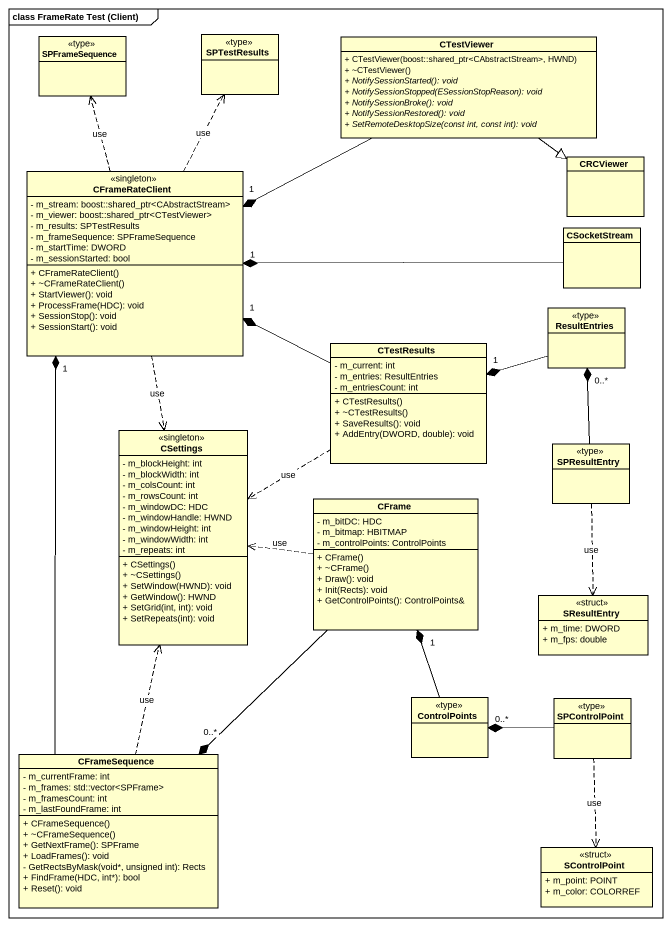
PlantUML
@startuml
mainframe class FrameRate Test (Client)
hide circle
hide empty members
skinparam classAttributeIconSize 0
class SPFrameSequence <<type>>
class SPTestResults <<type>>
class CTestViewer {
  + CTestViewer(boost::shared_ptr<CAbstractStream>, HWND)
  + ~CTestViewer()
  {abstract} + NotifySessionStarted(): void
  {abstract} + NotifySessionStopped(ESessionStopReason): void
  {abstract} + NotifySessionBroke(): void
  {abstract} + NotifySessionRestored(): void
  {abstract} + SetRemoteDesktopSize(const int, const int): void
}
class CRCViewer
class CFrameRateClient <<singleton>> {
  - m_stream: boost::shared_ptr<CAbstractStream>
  - m_viewer: boost::shared_ptr<CTestViewer>
  - m_results: SPTestResults
  - m_frameSequence: SPFrameSequence
  - m_startTime: DWORD
  - m_sessionStarted: bool
  + CFrameRateClient()
  + ~CFrameRateClient()
  + StartViewer(): void
  + ProcessFrame(HDC): void
  + SessionStop(): void
  + SessionStart(): void
}
class CSocketStream
class ResultEntries <<type>>
class CTestResults {
  - m_current: int
  - m_entries: ResultEntries
  - m_entriesCount: int
  + CTestResults()
  + ~CTestResults()
  + SaveResults(): void
  + AddEntry(DWORD, double): void
}
class CSettings <<singleton>> {
  - m_blockHeight: int
  - m_blockWidth: int
  - m_colsCount: int
  - m_rowsCount: int
  - m_windowDC: HDC
  - m_windowHandle: HWND
  - m_windowHeight: int
  - m_windowWidth: int
  - m_repeats: int
  + CSettings()
  + ~CSettings()
  + SetWindow(HWND): void
  + GetWindow(): HWND
  + SetGrid(int, int): void
  + SetRepeats(int): void
}
class SPResultEntry <<type>>
class CFrame {
  - m_bitDC: HDC
  - m_bitmap: HBITMAP
  - m_controlPoints: ControlPoints
  + CFrame()
  + ~CFrame()
  + Draw(): void
  + Init(Rects): void
  + GetControlPoints(): ControlPoints&
}
class SResultEntry <<struct>> {
  + m_time: DWORD
  + m_fps: double
}
class ControlPoints <<type>>
class SPControlPoint <<type>>
class CFrameSequence {
  - m_currentFrame: int
  - m_frames: std::vector<SPFrame>
  - m_framesCount: int
  - m_lastFoundFrame: int
  + CFrameSequence()
  + ~CFrameSequence()
  + GetNextFrame(): SPFrame
  + LoadFrames(): void
  - GetRectsByMask(void*, unsigned int): Rects
  + FindFrame(HDC, int*): bool
  + Reset(): void
}
class SControlPoint <<struct>> {
  + m_point: POINT
  + m_color: COLORREF
}
CTestViewer --|> CRCViewer
CTestViewer -left-* "1" CFrameRateClient
CFrameRateClient .up.> SPFrameSequence : use
CFrameRateClient .up.> SPTestResults : use
CFrameRateClient ..> CSettings : use
CSocketStream -left-* "1" CFrameRateClient
ResultEntries -left-* "1" CTestResults
CTestResults -left-* "1" CFrameRateClient
CTestResults .left.> CSettings : use
SPResultEntry -up-* "0..*" ResultEntries
SPResultEntry ..> SResultEntry : use
CFrame .left.> CSettings : use
CFrame --* "0..*" CFrameSequence
ControlPoints -up-* "1" CFrame
SPControlPoint -left-* "0..*" ControlPoints
SPControlPoint ..> SControlPoint : use
CFrameSequence -up-* "1" CFrameRateClient
CFrameSequence .up.> CSettings : use
@enduml
